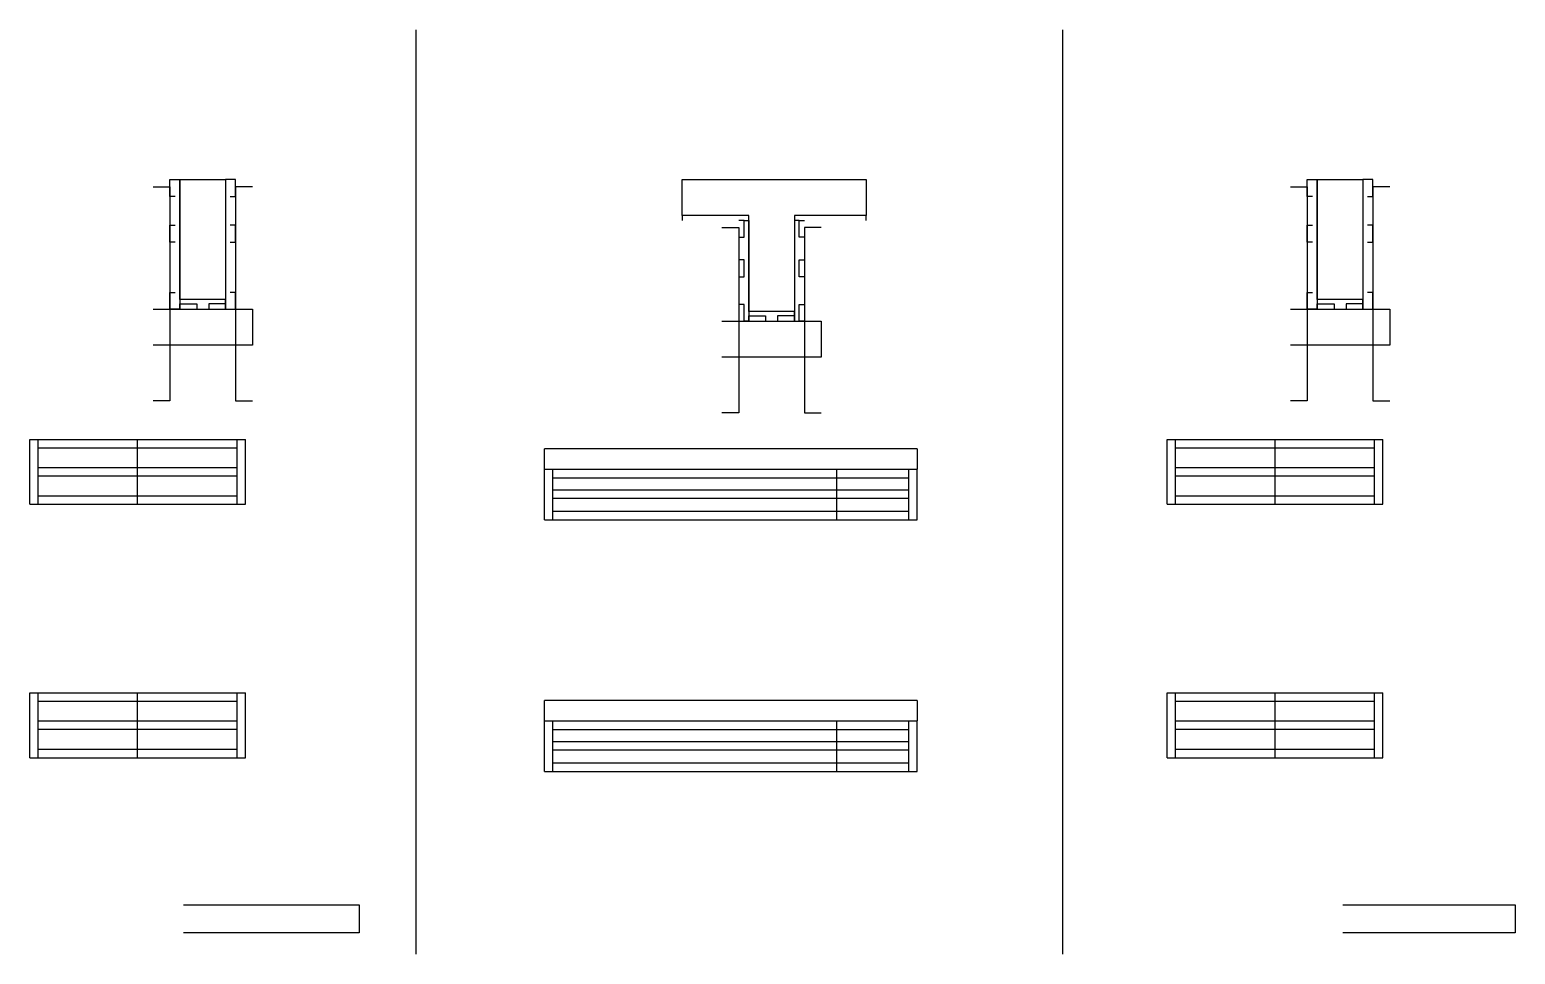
# Model space of a CAD drawing. Header units: metres. Extents: x 5063 to 6302, y 4004 to 4775.
import ezdxf

# ---------------------------------------------------------------- set-up
doc = ezdxf.new("R2010")
doc.units = ezdxf.units.M
for name, color, linetype in [('CONCRETO', 7, 'Continuous'), ('COTA', 7, 'Continuous'), ('Madeira', 7, 'Continuous'), ('Painéis', 7, 'Continuous'), ('SARR_2.2x7', 7, 'Continuous'), ('SARR_3.5x7', 7, 'Continuous'), ('Texto Seção', 7, 'Continuous')]:
    doc.layers.add(name, color=color, linetype=linetype)

msp = doc.modelspace()

# ---------------------------------------------------------------- linework, layer by layer
at = {"layer": 'CONCRETO', "color": 7, "lineweight": 25}
for points in [[(5188.5, 4649.9), (5188.5, 4649.9), (5226.5, 4649.9), (5226.5, 4621.9), (5226.5, 4621.9), (5226.5, 4549.9), (5188.5, 4549.9), (5188.5, 4649.9)], [(5607.5, 4619.9), (5607.5, 4649.9), (5761.1, 4649.9), (5761.1, 4619.9), (5701.1, 4619.9), (5701.1, 4539.9), (5663.1, 4539.9), (5663.1, 4619.9)], [(6137.3, 4649.9), (6137.3, 4649.9), (6175.3, 4649.9), (6175.3, 4621.9), (6175.3, 4621.9), (6175.3, 4549.9), (6137.3, 4549.9), (6137.3, 4649.9)]]:
    msp.add_lwpolyline(points, dxfattribs=at)
at = {"layer": 'COTA', "color": 7, "lineweight": 25}
for p, q in [((5385.4, 4774.9), (5385.4, 4004.1)), ((5924.8, 4774.9), (5924.8, 4004.1)), ((5492.6, 4408.4), (5492.6, 4425.4)), ((5803.6, 4425.4), (5492.6, 4425.4)), ((5803.6, 4425.4), (5803.6, 4408.4)), ((5492.6, 4198.6), (5492.6, 4215.6)), ((5803.6, 4215.6), (5492.6, 4215.6)), ((5803.6, 4215.6), (5803.6, 4198.6))]:
    msp.add_line(p, q, dxfattribs=at)
at = {"layer": 'Madeira', "color": 7, "lineweight": 25}
for points in [[(5184.5, 4635.9), (5180.1, 4635.9), (5180.1, 4649.9), (5184.5, 4649.9)], [(5230.5, 4635.9), (5234.9, 4635.9), (5234.9, 4649.9), (5230.5, 4649.9)], [(6133.3, 4635.9), (6128.9, 4635.9), (6128.9, 4649.9), (6133.3, 4649.9)], [(6179.3, 4635.9), (6183.7, 4635.9), (6183.7, 4649.9), (6179.3, 4649.9)], [(5184.5, 4597.8), (5180.1, 4597.8), (5180.1, 4611.8), (5184.5, 4611.8)], [(5230.5, 4597.8), (5234.9, 4597.8), (5234.9, 4611.8), (5230.5, 4611.8)], [(5654.7, 4601.9), (5659.1, 4601.9), (5659.1, 4615.9), (5654.7, 4615.9)], [(5709.5, 4601.9), (5705.1, 4601.9), (5705.1, 4615.9), (5709.5, 4615.9)], [(6133.3, 4597.8), (6128.9, 4597.8), (6128.9, 4611.8), (6133.3, 4611.8)], [(6179.3, 4597.8), (6183.7, 4597.8), (6183.7, 4611.8), (6179.3, 4611.8)], [(5654.7, 4568.9), (5659.1, 4568.9), (5659.1, 4582.9), (5654.7, 4582.9)], [(5709.5, 4568.9), (5705.1, 4568.9), (5705.1, 4582.9), (5709.5, 4582.9)], [(5184.5, 4541.9), (5180.1, 4541.9), (5180.1, 4555.9), (5184.5, 4555.9)], [(5230.5, 4541.9), (5234.9, 4541.9), (5234.9, 4555.9), (5230.5, 4555.9)], [(6133.3, 4541.9), (6128.9, 4541.9), (6128.9, 4555.9), (6133.3, 4555.9)], [(6179.3, 4541.9), (6183.7, 4541.9), (6183.7, 4555.9), (6179.3, 4555.9)], [(5188.5, 4541.9), (5188.5, 4546.3), (5202.5, 4546.3), (5202.5, 4541.9)], [(5226.5, 4541.9), (5226.5, 4546.3), (5212.5, 4546.3), (5212.5, 4541.9)], [(5654.7, 4531.9), (5659.1, 4531.9), (5659.1, 4545.9), (5654.7, 4545.9)], [(5663.1, 4531.9), (5663.1, 4536.3), (5677.1, 4536.3), (5677.1, 4531.9)], [(5701.1, 4531.9), (5701.1, 4536.3), (5687.1, 4536.3), (5687.1, 4531.9)], [(5709.5, 4531.9), (5705.1, 4531.9), (5705.1, 4545.9), (5709.5, 4545.9)], [(6137.3, 4541.9), (6137.3, 4546.3), (6151.3, 4546.3), (6151.3, 4541.9)], [(6175.3, 4541.9), (6175.3, 4546.3), (6161.3, 4546.3), (6161.3, 4541.9)]]:
    msp.add_lwpolyline(points, dxfattribs=at)
at = {"layer": 'Painéis', "color": 7, "lineweight": 25}
for p, q in [((5063.2, 4433.2), (5243.2, 4433.2)), ((5063.2, 4379.2), (5063.2, 4433.2)), ((5153.2, 4379.2), (5153.2, 4433.2)), ((5243.2, 4379.2), (5243.2, 4433.2)), ((6012.1, 4433.2), (6192.1, 4433.2)), ((6012.1, 4379.2), (6012.1, 4433.2)), ((6102.1, 4379.2), (6102.1, 4433.2)), ((6192.1, 4379.2), (6192.1, 4433.2)), ((5492.6, 4408.4), (5803.6, 4408.4)), ((5492.6, 4366.4), (5492.6, 4408.4)), ((5736.6, 4366.4), (5736.6, 4408.4)), ((5736.6, 4366.4), (5736.6, 4408.4)), ((5803.6, 4366.4), (5803.6, 4408.4)), ((5063.2, 4379.2), (5243.2, 4379.2)), ((6012.1, 4379.2), (6192.1, 4379.2)), ((5492.6, 4366.4), (5736.6, 4366.4)), ((5736.6, 4366.4), (5803.6, 4366.4)), ((5063.2, 4222), (5243.2, 4222)), ((5063.2, 4168), (5063.2, 4222)), ((5153.2, 4168), (5153.2, 4222)), ((5243.2, 4168), (5243.2, 4222)), ((6012.1, 4222), (6192.1, 4222)), ((6012.1, 4168), (6012.1, 4222)), ((6102.1, 4168), (6102.1, 4222)), ((6192.1, 4168), (6192.1, 4222)), ((5492.6, 4198.6), (5803.6, 4198.6)), ((5492.6, 4156.6), (5492.6, 4198.6)), ((5736.6, 4156.6), (5736.6, 4198.6)), ((5736.6, 4156.6), (5736.6, 4198.6)), ((5803.6, 4156.6), (5803.6, 4198.6)), ((5063.2, 4168), (5243.2, 4168)), ((6012.1, 4168), (6192.1, 4168)), ((5492.6, 4156.6), (5736.6, 4156.6)), ((5736.6, 4156.6), (5803.6, 4156.6))]:
    msp.add_line(p, q, dxfattribs=at)
for points in [[(5184.5, 4649.9), (5188.5, 4649.9), (5188.5, 4541.9), (5184.5, 4541.9)], [(5230.5, 4649.9), (5226.5, 4649.9), (5226.5, 4541.9), (5230.5, 4541.9)], [(6133.3, 4649.9), (6137.3, 4649.9), (6137.3, 4541.9), (6133.3, 4541.9)], [(6179.3, 4649.9), (6175.3, 4649.9), (6175.3, 4541.9), (6179.3, 4541.9)], [(5663.1, 4615.9), (5663.1, 4619.9), (5607.5, 4619.9), (5607.5, 4615.9)], [(5659.1, 4615.9), (5663.1, 4615.9), (5663.1, 4531.9), (5659.1, 4531.9)], [(5761.1, 4615.9), (5761.1, 4619.9), (5701.1, 4619.9), (5701.1, 4615.9)], [(5705.1, 4615.9), (5701.1, 4615.9), (5701.1, 4531.9), (5705.1, 4531.9)], [(5226.5, 4546.3), (5226.5, 4549.9), (5188.5, 4549.9), (5188.5, 4546.3)], [(6175.3, 4546.3), (6175.3, 4549.9), (6137.3, 4549.9), (6137.3, 4546.3)], [(5701.1, 4536.3), (5701.1, 4539.9), (5663.1, 4539.9), (5663.1, 4536.3)]]:
    msp.add_lwpolyline(points, dxfattribs=at)
at = {"layer": 'SARR_2.2x7', "color": 7, "lineweight": 25}
for p, q in [((5070.2, 4379.2), (5070.2, 4433.2)), ((5070.2, 4426.2), (5153.2, 4426.2)), ((5153.2, 4426.2), (5236.2, 4426.2)), ((5236.2, 4379.2), (5236.2, 4433.2)), ((6019.1, 4379.2), (6019.1, 4433.2)), ((6019.1, 4426.2), (6102.1, 4426.2)), ((6102.1, 4426.2), (6185.1, 4426.2)), ((6185.1, 4379.2), (6185.1, 4433.2)), ((5070.2, 4410), (5153.2, 4410)), ((5070.2, 4403), (5153.2, 4403)), ((5153.2, 4410), (5236.2, 4410)), ((5153.2, 4403), (5236.2, 4403)), ((5499.6, 4366.4), (5499.6, 4408.4)), ((5499.6, 4401.4), (5736.6, 4401.4)), ((5736.6, 4401.4), (5796.6, 4401.4)), ((5796.6, 4366.4), (5796.6, 4408.4)), ((6019.1, 4410), (6102.1, 4410)), ((6019.1, 4403), (6102.1, 4403)), ((6102.1, 4410), (6185.1, 4410)), ((6102.1, 4403), (6185.1, 4403)), ((5499.6, 4391.4), (5736.6, 4391.4)), ((5736.6, 4391.4), (5796.6, 4391.4)), ((5070.2, 4386.2), (5153.2, 4386.2)), ((5153.2, 4386.2), (5236.2, 4386.2)), ((5499.6, 4384.4), (5736.6, 4384.4)), ((5736.6, 4384.4), (5796.6, 4384.4)), ((6019.1, 4386.2), (6102.1, 4386.2)), ((6102.1, 4386.2), (6185.1, 4386.2)), ((5499.6, 4373.4), (5736.6, 4373.4)), ((5736.6, 4373.4), (5796.6, 4373.4)), ((5070.2, 4168), (5070.2, 4222)), ((5070.2, 4215), (5153.2, 4215)), ((5153.2, 4215), (5236.2, 4215)), ((5236.2, 4168), (5236.2, 4222)), ((6019.1, 4168), (6019.1, 4222)), ((6019.1, 4215), (6102.1, 4215)), ((6102.1, 4215), (6185.1, 4215)), ((6185.1, 4168), (6185.1, 4222)), ((5070.2, 4198.8), (5153.2, 4198.8)), ((5070.2, 4191.8), (5153.2, 4191.8)), ((5153.2, 4198.8), (5236.2, 4198.8)), ((5153.2, 4191.8), (5236.2, 4191.8)), ((5499.6, 4156.6), (5499.6, 4198.6)), ((5499.6, 4191.6), (5736.6, 4191.6)), ((5736.6, 4191.6), (5796.6, 4191.6)), ((5796.6, 4156.6), (5796.6, 4198.6)), ((6019.1, 4198.8), (6102.1, 4198.8)), ((6019.1, 4191.8), (6102.1, 4191.8)), ((6102.1, 4198.8), (6185.1, 4198.8)), ((6102.1, 4191.8), (6185.1, 4191.8)), ((5499.6, 4181.6), (5736.6, 4181.6)), ((5736.6, 4181.6), (5796.6, 4181.6)), ((5070.2, 4175), (5153.2, 4175)), ((5153.2, 4175), (5236.2, 4175)), ((5499.6, 4174.6), (5736.6, 4174.6)), ((5736.6, 4174.6), (5796.6, 4174.6)), ((6019.1, 4175), (6102.1, 4175)), ((6102.1, 4175), (6185.1, 4175)), ((5499.6, 4163.6), (5736.6, 4163.6)), ((5736.6, 4163.6), (5796.6, 4163.6))]:
    msp.add_line(p, q, dxfattribs=at)
at = {"layer": 'SARR_3.5x7', "color": 7, "lineweight": 25}
for points in [[(5166.1, 4643.9), (5180.1, 4643.9), (5180.1, 4465.4), (5166.1, 4465.4)], [(5248.9, 4643.9), (5234.9, 4643.9), (5234.9, 4465.4), (5248.9, 4465.4)], [(6114.9, 4643.9), (6128.9, 4643.9), (6128.9, 4465.4), (6114.9, 4465.4)], [(6197.7, 4643.9), (6183.7, 4643.9), (6183.7, 4465.4), (6197.7, 4465.4)], [(5640.7, 4609.9), (5654.7, 4609.9), (5654.7, 4455.4), (5640.7, 4455.4)], [(5723.5, 4609.9), (5709.5, 4609.9), (5709.5, 4455.4), (5723.5, 4455.4)], [(5166.1, 4541.9), (5248.9, 4541.9), (5248.9, 4511.8), (5166.1, 4511.8)], [(6114.9, 4541.9), (6197.7, 4541.9), (6197.7, 4511.8), (6114.9, 4511.8)], [(5640.7, 4531.9), (5723.5, 4531.9), (5723.5, 4501.8), (5640.7, 4501.8)]]:
    msp.add_lwpolyline(points, dxfattribs=at)
at = {"layer": 'Texto Seção', "color": 7, "lineweight": 25}
for points in [[(5191.4, 4045.3), (5338, 4045.3), (5338, 4022.1), (5191.4, 4022.1)], [(6158.7, 4045.3), (6302.5, 4045.3), (6302.5, 4022.1), (6158.7, 4022.1)]]:
    msp.add_lwpolyline(points, dxfattribs=at)

doc.saveas('drawing.dxf')
